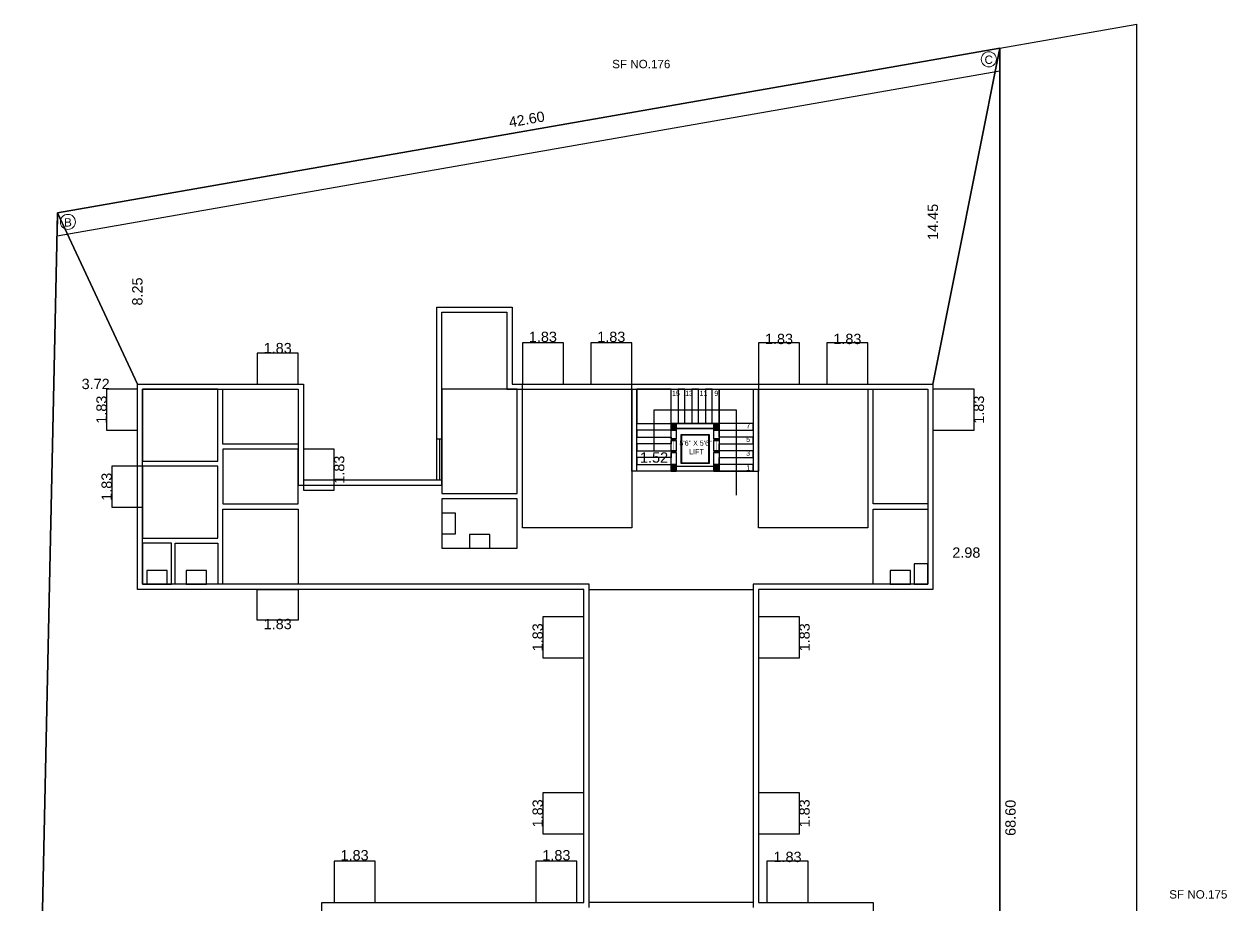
# Model space of a CAD drawing. Header units: metres. Extents: x 1738 to 2075, y -536 to -356.
# Drawn here: x 1839.4 to 1893, y -486.2 to -447 of the extents above; entities that cross this region are included whole.
import ezdxf

# ---------------------------------------------------------------- set-up
doc = ezdxf.new("R2010")
doc.units = ezdxf.units.M
doc.header["$MEASUREMENT"] = 0
doc.header["$PDMODE"] = 98
for name, color, linetype in [('AS_AT_SITE', 6, 'Continuous'), ('BLK_1_COVERED_AREA', 140, 'Continuous'), ('BLK_1_FLR_0_BLT_UP_AREA', 1, 'Continuous'), ('BLK_1_FLR_0_EXIT_WIDTH_STAIR', 1, 'Continuous'), ('BLK_1_FLR_0_KITCHEN', 163, 'Continuous'), ('BLK_1_FLR_0_REGULAR_ROOM_19', 117, 'Continuous'), ('BLK_1_FLR_0_REGULAR_ROOM_20', 117, 'Continuous'), ('BLK_1_FLR_0_REGULAR_ROOM_21', 117, 'Continuous'), ('BLK_1_FLR_0_REGULAR_ROOM_22', 117, 'Continuous'), ('BLK_1_FLR_0_REGULAR_ROOM_23', 117, 'Continuous'), ('BLK_1_FLR_0_REGULAR_ROOM_5', 117, 'Continuous'), ('BLK_1_FLR_0_REGULAR_ROOM_6', 117, 'Continuous'), ('BLK_1_FLR_0_REGULAR_ROOM_7', 117, 'Continuous'), ('BLK_1_FLR_0_REGULAR_ROOM_8', 117, 'Continuous'), ('BLK_1_FLR_0_ROOM_19_LIGHT_VENTILATION_1', 1, 'Continuous'), ('BLK_1_FLR_0_ROOM_20_LIGHT_VENTILATION_1', 1, 'Continuous'), ('BLK_1_FLR_0_ROOM_21_LIGHT_VENTILATION_1', 1, 'Continuous'), ('BLK_1_FLR_0_ROOM_22_LIGHT_VENTILATION_1', 1, 'Continuous'), ('BLK_1_FLR_0_ROOM_23_LIGHT_VENTILATION_1', 1, 'Continuous'), ('BLK_1_FLR_0_ROOM_2_LIGHT_VENTILATION_2', 1, 'Continuous'), ('BLK_1_FLR_0_ROOM_2_LIGHT_VENTILATION_3', 1, 'Continuous'), ('BLK_1_FLR_0_ROOM_3_LIGHT_VENTILATION_1', 1, 'Continuous'), ('BLK_1_FLR_0_ROOM_5_LIGHT_VENTILATION_1', 1, 'Continuous'), ('BLK_1_FLR_0_ROOM_5_LIGHT_VENTILATION_2', 1, 'Continuous'), ('BLK_1_FLR_0_ROOM_5_LIGHT_VENTILATION_3', 1, 'Continuous'), ('BLK_1_FLR_0_ROOM_5_LIGHT_VENTILATION_4', 1, 'Continuous'), ('BLK_1_FLR_0_ROOM_6_LIGHT_VENTILATION_1', 1, 'Continuous'), ('BLK_1_FLR_0_ROOM_6_LIGHT_VENTILATION_2', 1, 'Continuous'), ('BLK_1_FLR_0_ROOM_7_LIGHT_VENTILATION_1', 1, 'Continuous'), ('BLK_1_FLR_0_ROOM_8_LIGHT_VENTILATION_1', 1, 'Continuous'), ('BLK_1_FLR_0_ROOM_8_LIGHT_VENTILATION_2', 1, 'Continuous'), ('BLK_1_FLR_0_WC_BATH', 3, 'Continuous'), ('BLK_1_LVL_0_BLDG_FOOT_PRINT', 1, 'Continuous'), ('BLK_1_LVL_0_REAR_SETBACK', 11, 'Continuous'), ('BLK_1_LVL_0_SIDE_SETBACK1', 171, 'Continuous'), ('BLK_1_LVL_0_SIDE_SETBACK2', 102, 'Continuous'), ('PLOT_BOUNDARY', 70, 'Continuous'), ('RWH', 130, 'Continuous'), ('TOILET_VENTILATION', 6, 'Continuous')]:
    doc.layers.add(name, color=color, linetype=linetype)
doc.layers.add('FMB_OR_PLR', color=70, linetype='Continuous', lineweight=0)
doc.layers.add('SUPER_IMPOSED', color=5, linetype='Continuous', lineweight=0)
doc.styles.add('16PT5', font='ARIALN.TTF', dxfattribs={"height": 8})
doc.styles.add('Century Gothic', font='GOTHIC.TTF')
doc.styles.get("Standard").update_dxf_attribs({"font": 'arial.ttf'})
doc.dimstyles.get("Standard").update_dxf_attribs({"dimtxt": 0.46, "dimasz": 0.1, "dimexe": 0.15, "dimexo": 0, "dimgap": 0.09, "dimtad": 0, "dimzin": 0, "dimdsep": 46, "dimtxsty": 'Standard', "dimcen": 0.09, "dimse1": 1, "dimse2": 1, "dimsd1": 1, "dimsd2": 1, "dimadec": 0, "dimazin": 0, "dimtfac": 1, "dimtix": 1, "dimtofl": 0, "dimtmove": 0, "dimatfit": 3, "dimfxl": 0, "dimtolj": 1, "dimtzin": 0, "dimarcsym": 0})

# ---------------------------------------------------------------- blocks, each defined once
blk = doc.blocks.new('*D47')
at = {"layer": 'DEFPOINTS', "color": 0, "lineweight": 30}
for p in [(1882.869, -448.053), (1840.821, -454.904), (1840.908, -455.401)]:
    blk.add_point(p, dxfattribs=at)
at = {"color": 0, "lineweight": 30, "insert": (1861.801, -451.23), "char_height": 0.46, "attachment_point": 5, "rotation": 9.9322}
blk.add_mtext('\\A1;42.60', dxfattribs=at)
blk = doc.blocks.new('*D48')
at = {"layer": 'DEFPOINTS', "color": 0, "lineweight": 30}
for p in [(1882.869, -448.053), (1883.35, -448.053), (1882.869, -516.653)]:
    blk.add_point(p, dxfattribs=at)
at = {"color": 0, "lineweight": 30, "insert": (1883.35, -482.353), "char_height": 0.46, "attachment_point": 5, "rotation": 90}
blk.add_mtext('\\A1;68.60', dxfattribs=at)
blk = doc.blocks.new('*D49')
at = {"layer": 'DEFPOINTS', "color": 0, "lineweight": 30}
for p in [(1840.441, -455.391), (1840.908, -455.401), (1839.485, -520.986)]:
    blk.add_point(p, dxfattribs=at)
at = {"color": 0, "lineweight": 30, "insert": (1839.73, -488.183), "char_height": 0.46, "attachment_point": 5, "rotation": 88.7573}
blk.add_mtext('\\A1;65.60', dxfattribs=at)
blk = doc.blocks.new('*D50')
at = {"layer": 'DEFPOINTS', "color": 0, "lineweight": 30}
for p in [(1879.893, -470.537), (1882.869, -470.537), (1882.869, -470.537)]:
    blk.add_point(p, dxfattribs=at)
at = {"color": 0, "lineweight": 30, "insert": (1881.381, -470.537), "char_height": 0.46, "attachment_point": 5, "rotation": 0.0001}
blk.add_mtext('\\A1;2.98', dxfattribs=at)
blk = doc.blocks.new('*D59')
at = {"layer": 'DEFPOINTS', "color": 0, "lineweight": 30}
for p in [(1866.711, -466.301), (1866.711, -466.301), (1868.235, -466.301)]:
    blk.add_point(p, dxfattribs=at)
at = {"layer": 'BLK_1_FLR_0_EXIT_WIDTH_STAIR', "color": 0, "insert": (1867.473, -466.301), "char_height": 0.46, "attachment_point": 5}
blk.add_mtext('\\A1;1.52', dxfattribs=at)
blk = doc.blocks.new('*D62')
at = {"layer": 'DEFPOINTS', "color": 0, "lineweight": 30}
for p in [(1840.742, -463.024), (1840.742, -463.024), (1844.46, -463.024)]:
    blk.add_point(p, dxfattribs=at)
at = {"color": 0, "lineweight": 30, "insert": (1842.601, -463.024), "char_height": 0.46, "attachment_point": 5, "rotation": 360}
blk.add_mtext('\\A1;3.72', dxfattribs=at)
blk = doc.blocks.new('*D63')
at = {"layer": 'DEFPOINTS', "color": 0, "lineweight": 30}
for p in [(1844.46, -454.779), (1844.46, -454.779), (1844.46, -463.024)]:
    blk.add_point(p, dxfattribs=at)
at = {"color": 0, "lineweight": 30, "insert": (1844.46, -458.902), "char_height": 0.46, "attachment_point": 5, "rotation": 90}
blk.add_mtext('\\A1;8.25', dxfattribs=at)
blk = doc.blocks.new('*D64')
at = {"layer": 'DEFPOINTS', "color": 0, "lineweight": 30}
for p in [(1879.893, -448.574), (1879.893, -448.574), (1879.893, -463.024)]:
    blk.add_point(p, dxfattribs=at)
at = {"color": 0, "lineweight": 30, "insert": (1879.893, -455.799), "char_height": 0.46, "attachment_point": 5, "rotation": 90}
blk.add_mtext('\\A1;14.45', dxfattribs=at)
blk = doc.blocks.new('*D76')
at = {"layer": 'DEFPOINTS', "color": 0, "lineweight": 30}
for p in [(1872.501, -484.098), (1872.501, -484.289), (1874.331, -484.289)]:
    blk.add_point(p, dxfattribs=at)
at = {"layer": 'BLK_1_FLR_0_ROOM_3_LIGHT_VENTILATION_1', "color": 0, "insert": (1873.416, -484.098), "char_height": 0.46, "attachment_point": 5}
blk.add_mtext('\\A1;1.83', dxfattribs=at)
blk = doc.blocks.new('*D78')
at = {"layer": 'DEFPOINTS', "color": 0, "lineweight": 30}
for p in [(1862.292, -481.239), (1862.518, -481.239), (1862.518, -483.069)]:
    blk.add_point(p, dxfattribs=at)
at = {"layer": 'BLK_1_FLR_0_ROOM_5_LIGHT_VENTILATION_1', "color": 0, "insert": (1862.292, -482.154), "char_height": 0.46, "attachment_point": 5, "rotation": 90}
blk.add_mtext('\\A1;1.83', dxfattribs=at)
blk = doc.blocks.new('*D79')
at = {"layer": 'DEFPOINTS', "color": 0, "lineweight": 30}
for p in [(1872.121, -461.194), (1873.951, -461.019), (1873.951, -461.194)]:
    blk.add_point(p, dxfattribs=at)
at = {"layer": 'BLK_1_FLR_0_ROOM_6_LIGHT_VENTILATION_1', "color": 0, "insert": (1873.036, -461.019), "char_height": 0.46, "attachment_point": 5}
blk.add_mtext('\\A1;1.83', dxfattribs=at)
blk = doc.blocks.new('*D80')
at = {"layer": 'DEFPOINTS', "color": 0, "lineweight": 30}
for p in [(1881.723, -463.254), (1881.723, -465.084), (1881.943, -465.084)]:
    blk.add_point(p, dxfattribs=at)
at = {"layer": 'BLK_1_FLR_0_ROOM_7_LIGHT_VENTILATION_1', "color": 0, "insert": (1881.943, -464.169), "char_height": 0.46, "attachment_point": 5, "rotation": 90}
blk.add_mtext('\\A1;1.83', dxfattribs=at)
blk = doc.blocks.new('*D81')
at = {"layer": 'DEFPOINTS', "color": 0, "lineweight": 30}
for p in [(1861.605, -461.194), (1863.435, -460.925), (1863.435, -461.194)]:
    blk.add_point(p, dxfattribs=at)
at = {"layer": 'BLK_1_FLR_0_ROOM_8_LIGHT_VENTILATION_1', "color": 0, "insert": (1862.52, -460.925), "char_height": 0.46, "attachment_point": 5}
blk.add_mtext('\\A1;1.83', dxfattribs=at)
blk = doc.blocks.new('*D101')
at = {"layer": 'DEFPOINTS', "color": 0, "lineweight": 30}
for p in [(1853.217, -484.023), (1853.217, -484.29), (1855.047, -484.29)]:
    blk.add_point(p, dxfattribs=at)
at = {"layer": 'BLK_1_FLR_0_ROOM_2_LIGHT_VENTILATION_2', "color": 0, "insert": (1854.132, -484.023), "char_height": 0.46, "attachment_point": 5}
blk.add_mtext('\\A1;1.83', dxfattribs=at)
blk = doc.blocks.new('*D102')
at = {"layer": 'DEFPOINTS', "color": 0, "lineweight": 30}
for p in [(1862.292, -473.394), (1862.518, -473.394), (1862.518, -475.224)]:
    blk.add_point(p, dxfattribs=at)
at = {"layer": 'BLK_1_FLR_0_ROOM_5_LIGHT_VENTILATION_2', "color": 0, "insert": (1862.292, -474.309), "char_height": 0.46, "attachment_point": 5, "rotation": 90}
blk.add_mtext('\\A1;1.83', dxfattribs=at)
blk = doc.blocks.new('*D103')
at = {"layer": 'DEFPOINTS', "color": 0, "lineweight": 30}
for p in [(1875.168, -461.194), (1876.998, -461.019), (1876.998, -461.194)]:
    blk.add_point(p, dxfattribs=at)
at = {"layer": 'BLK_1_FLR_0_ROOM_6_LIGHT_VENTILATION_2', "color": 0, "insert": (1876.083, -461.019), "char_height": 0.46, "attachment_point": 5}
blk.add_mtext('\\A1;1.83', dxfattribs=at)
blk = doc.blocks.new('*D104')
at = {"layer": 'DEFPOINTS', "color": 0, "lineweight": 30}
for p in [(1864.651, -461.194), (1866.481, -460.925), (1866.481, -461.194)]:
    blk.add_point(p, dxfattribs=at)
at = {"layer": 'BLK_1_FLR_0_ROOM_8_LIGHT_VENTILATION_2', "color": 0, "insert": (1865.566, -460.925), "char_height": 0.46, "attachment_point": 5}
blk.add_mtext('\\A1;1.83', dxfattribs=at)
blk = doc.blocks.new('*D105')
at = {"layer": 'DEFPOINTS', "color": 0, "lineweight": 30}
for p in [(1862.208, -484.022), (1862.208, -484.289), (1864.038, -484.289)]:
    blk.add_point(p, dxfattribs=at)
at = {"layer": 'BLK_1_FLR_0_ROOM_2_LIGHT_VENTILATION_3', "color": 0, "insert": (1863.123, -484.022), "char_height": 0.46, "attachment_point": 5}
blk.add_mtext('\\A1;1.83', dxfattribs=at)
blk = doc.blocks.new('*D106')
at = {"layer": 'DEFPOINTS', "color": 0, "lineweight": 30}
for p in [(1873.951, -473.394), (1873.951, -475.224), (1874.177, -475.224)]:
    blk.add_point(p, dxfattribs=at)
at = {"layer": 'BLK_1_FLR_0_ROOM_5_LIGHT_VENTILATION_3', "color": 0, "insert": (1874.177, -474.309), "char_height": 0.46, "attachment_point": 5, "rotation": 90}
blk.add_mtext('\\A1;1.83', dxfattribs=at)
blk = doc.blocks.new('*D108')
at = {"layer": 'DEFPOINTS', "color": 0, "lineweight": 30}
for p in [(1873.951, -481.239), (1873.951, -483.069), (1874.177, -483.069)]:
    blk.add_point(p, dxfattribs=at)
at = {"layer": 'BLK_1_FLR_0_ROOM_5_LIGHT_VENTILATION_4', "color": 0, "insert": (1874.177, -482.154), "char_height": 0.46, "attachment_point": 5, "rotation": 90}
blk.add_mtext('\\A1;1.83', dxfattribs=at)
blk = doc.blocks.new('*D110')
at = {"layer": 'DEFPOINTS', "color": 0, "lineweight": 30}
for p in [(1843.094, -466.688), (1843.32, -466.688), (1843.32, -468.518)]:
    blk.add_point(p, dxfattribs=at)
at = {"layer": 'BLK_1_FLR_0_ROOM_19_LIGHT_VENTILATION_1', "color": 0, "insert": (1843.094, -467.603), "char_height": 0.46, "attachment_point": 5, "rotation": 90}
blk.add_mtext('\\A1;1.83', dxfattribs=at)
blk = doc.blocks.new('*D111')
at = {"layer": 'DEFPOINTS', "color": 0, "lineweight": 30}
for p in [(1842.864, -463.254), (1843.09, -463.254), (1843.09, -465.084)]:
    blk.add_point(p, dxfattribs=at)
at = {"layer": 'BLK_1_FLR_0_ROOM_20_LIGHT_VENTILATION_1', "color": 0, "insert": (1842.864, -464.169), "char_height": 0.46, "attachment_point": 5, "rotation": 90}
blk.add_mtext('\\A1;1.83', dxfattribs=at)
blk = doc.blocks.new('*D112')
at = {"layer": 'DEFPOINTS', "color": 0, "lineweight": 30}
for p in [(1849.793, -473.544), (1851.623, -473.544), (1851.623, -473.72)]:
    blk.add_point(p, dxfattribs=at)
at = {"layer": 'BLK_1_FLR_0_ROOM_23_LIGHT_VENTILATION_1', "color": 0, "insert": (1850.708, -473.72), "char_height": 0.46, "attachment_point": 5}
blk.add_mtext('\\A1;1.83', dxfattribs=at)
blk = doc.blocks.new('*D113')
at = {"layer": 'DEFPOINTS', "color": 0, "lineweight": 30}
for p in [(1849.793, -461.654), (1851.623, -461.427), (1851.623, -461.654)]:
    blk.add_point(p, dxfattribs=at)
at = {"layer": 'BLK_1_FLR_0_ROOM_21_LIGHT_VENTILATION_1', "color": 0, "insert": (1850.708, -461.427), "char_height": 0.46, "attachment_point": 5}
blk.add_mtext('\\A1;1.83', dxfattribs=at)
blk = doc.blocks.new('*D114')
at = {"layer": 'DEFPOINTS', "color": 0, "lineweight": 30}
for p in [(1853.223, -465.926), (1853.223, -467.756), (1853.45, -467.756)]:
    blk.add_point(p, dxfattribs=at)
at = {"layer": 'BLK_1_FLR_0_ROOM_22_LIGHT_VENTILATION_1', "color": 0, "insert": (1853.45, -466.841), "char_height": 0.46, "attachment_point": 5, "rotation": 90}
blk.add_mtext('\\A1;1.83', dxfattribs=at)

msp = doc.modelspace()

# ---------------------------------------------------------------- hatches: boundary and pattern name
h = msp.add_hatch()
h.set_pattern_fill('ANSI31', color=256, scale=0.0127, angle=360, style=0)
h.set_pattern_definition([(45, (2353.541533, 2324.924304), (-0.0285123132, 0.0285123132), [])])
h.paths.add_polyline_path([(1868.463, -464.777), (1868.235, -464.777), (1868.235, -465.082), (1868.463, -465.082)])
h = msp.add_hatch()
h.set_pattern_fill('ANSI31', color=256, scale=0.0127, angle=360, style=0)
h.set_pattern_definition([(45, (2351.636533, 2324.924304), (-0.0285123132, 0.0285123132), [])])
h.paths.add_polyline_path([(1870.368, -464.777), (1870.14, -464.777), (1870.14, -465.082), (1870.368, -465.082)])
h = msp.add_hatch(color=256)
h.dxf.hatch_style = 1
h.paths.add_polyline_path([(1868.463, -465.463), (1868.235, -465.463), (1868.235, -465.539), (1868.463, -465.539)])
h = msp.add_hatch(color=256)
h.dxf.hatch_style = 1
h.paths.add_polyline_path([(1870.368, -465.463), (1870.14, -465.463), (1870.14, -465.539), (1870.368, -465.539)])
h = msp.add_hatch(color=256)
h.dxf.hatch_style = 1
h.paths.add_polyline_path([(1868.463, -465.996), (1868.235, -465.996), (1868.235, -466.072), (1868.463, -466.072)])
h = msp.add_hatch(color=256)
h.dxf.hatch_style = 1
h.paths.add_polyline_path([(1870.368, -465.996), (1870.14, -465.996), (1870.14, -466.072), (1870.368, -466.072)])
h = msp.add_hatch()
h.set_pattern_fill('ANSI31', color=256, scale=0.0127, angle=360, style=0)
h.set_pattern_definition([(45, (2353.541533, 2326.600704), (-0.0285123132, 0.0285123132), [])])
h.paths.add_polyline_path([(1868.463, -466.606), (1868.235, -466.606), (1868.235, -466.911), (1868.463, -466.911)])
h = msp.add_hatch()
h.set_pattern_fill('ANSI31', color=256, scale=0.0127, angle=360, style=0)
h.set_pattern_definition([(45, (2351.636533, 2326.600704), (-0.0285123132, 0.0285123132), [])])
h.paths.add_polyline_path([(1870.368, -466.606), (1870.14, -466.606), (1870.14, -466.911), (1870.368, -466.911)])

# ---------------------------------------------------------------- linework, layer by layer
at = {"lineweight": 30}
for p, q in [((1882.869, -448.053), (1888.969, -446.985)), ((1888.969, -516.044), (1888.969, -446.985)), ((1840.886, -456.42), (1882.869, -449.069)), ((1861.605, -463.254), (1861.605, -463.024)), ((1866.481, -466.911), (1866.481, -463.024)), ((1866.481, -463.024), (1872.122, -463.024)), ((1872.122, -463.024), (1872.122, -466.911)), ((1857.795, -465.467), (1858.024, -465.467)), ((1857.91, -465.467), (1857.91, -467.297)), ((1866.711, -466.911), (1866.481, -466.911)), ((1871.892, -466.911), (1872.122, -466.911)), ((1857.795, -467.297), (1858.024, -467.297))]:
    msp.add_line(p, q, dxfattribs=at)
for p, q in [((1868.235, -465.463), (1868.235, -464.777)), ((1868.235, -464.777), (1870.368, -464.777)), ((1870.14, -465.006), (1868.463, -465.006)), ((1868.463, -465.006), (1868.463, -465.463)), ((1870.14, -465.463), (1870.14, -465.006)), ((1870.368, -464.777), (1870.368, -465.463)), ((1868.463, -465.463), (1868.235, -465.463)), ((1869.936, -465.285), (1868.666, -465.285)), ((1868.666, -465.285), (1868.666, -466.555)), ((1869.911, -465.31), (1868.692, -465.31)), ((1868.692, -465.31), (1868.692, -466.53)), ((1869.911, -466.53), (1869.911, -465.31)), ((1869.936, -466.555), (1869.936, -465.285)), ((1870.368, -465.463), (1870.14, -465.463)), ((1868.235, -466.911), (1868.235, -466.072)), ((1868.235, -466.072), (1868.463, -466.072)), ((1868.463, -466.072), (1868.463, -466.911)), ((1870.14, -466.911), (1870.14, -466.072)), ((1870.14, -466.072), (1870.368, -466.072)), ((1870.368, -466.072), (1870.368, -466.911)), ((1868.666, -466.555), (1869.936, -466.555)), ((1868.692, -466.53), (1869.911, -466.53)), ((1868.463, -466.911), (1868.235, -466.911)), ((1868.463, -466.682), (1870.14, -466.682)), ((1868.463, -466.911), (1868.463, -466.682)), ((1870.14, -466.911), (1868.463, -466.911)), ((1870.14, -466.682), (1870.14, -466.911)), ((1870.368, -466.911), (1870.14, -466.911))]:
    msp.add_line(p, q)
for points in [[(1839.485, -520.986), (1840.908, -455.401), (1882.869, -448.053), (1882.869, -516.653)], [(1871.892, -466.911), (1866.711, -466.911), (1866.711, -463.254), (1871.892, -463.254)]]:
    msp.add_lwpolyline(points, close=True, dxfattribs=at)
at = {"color": 5}
msp.add_lwpolyline([(1852.677, -491.224), (1852.677, -486.119), (1857.782, -486.119), (1864.348, -486.119), (1864.348, -472.174), (1844.46, -472.174), (1844.46, -463.024), (1851.852, -463.024), (1851.852, -467.297), (1857.795, -467.297), (1857.795, -459.595), (1861.148, -459.595), (1861.148, -463.024), (1879.893, -463.024), (1879.893, -472.174), (1872.121, -472.174), (1872.121, -486.119), (1877.226, -486.119), (1877.226, -494.569)], dxfattribs=at)
at = {"lineweight": 30}
msp.add_lwpolyline([(1864.578, -486.349), (1864.578, -471.944), (1844.69, -471.944), (1844.69, -463.254), (1851.622, -463.254), (1851.622, -467.527), (1858.025, -467.527), (1858.025, -459.825), (1860.918, -459.825), (1860.918, -463.254), (1879.663, -463.254), (1879.663, -471.944), (1871.891, -471.944), (1871.891, -486.349)], dxfattribs=at)
for points in [[(1868.235, -463.253), (1866.711, -463.253), (1866.711, -464.777), (1868.235, -464.777)], [(1868.539, -463.253), (1868.539, -464.777), (1868.235, -464.777), (1868.235, -463.253)], [(1868.539, -463.253), (1868.539, -464.777), (1868.844, -464.777), (1868.844, -463.253)], [(1869.149, -463.253), (1869.149, -464.777), (1868.844, -464.777), (1868.844, -463.253)], [(1869.149, -463.253), (1869.149, -464.777), (1869.454, -464.777), (1869.454, -463.253)], [(1869.759, -463.253), (1869.759, -464.777), (1869.454, -464.777), (1869.454, -463.253)], [(1869.759, -463.253), (1869.759, -464.777), (1870.063, -464.777), (1870.063, -463.253)], [(1870.368, -463.253), (1870.368, -464.777), (1870.063, -464.777), (1870.063, -463.253)], [(1871.892, -464.777), (1870.368, -464.777), (1870.368, -463.253), (1871.892, -463.253)], [(1866.711, -464.777), (1868.235, -464.777), (1868.235, -465.082), (1866.711, -465.082)], [(1868.463, -465.463), (1868.235, -465.463), (1868.235, -464.777), (1868.463, -464.777)], [(1868.463, -464.777), (1868.235, -464.777), (1868.235, -465.082), (1868.463, -465.082)], [(1870.14, -464.777), (1868.463, -464.777), (1868.463, -465.006), (1870.14, -465.006)], [(1870.368, -465.463), (1870.14, -465.463), (1870.14, -464.777), (1870.368, -464.777)], [(1870.368, -464.777), (1870.14, -464.777), (1870.14, -465.082), (1870.368, -465.082)], [(1871.892, -464.777), (1870.368, -464.777), (1870.368, -465.082), (1871.892, -465.082)], [(1866.711, -465.387), (1868.235, -465.387), (1868.235, -465.082), (1866.711, -465.082)], [(1866.711, -465.387), (1868.235, -465.387), (1868.235, -465.691), (1866.711, -465.691)], [(1868.463, -465.463), (1868.235, -465.463), (1868.235, -465.539), (1868.463, -465.539)], [(1868.235, -465.996), (1868.235, -465.539), (1868.463, -465.539), (1868.463, -465.996)], [(1870.368, -465.463), (1870.14, -465.463), (1870.14, -465.539), (1870.368, -465.539)], [(1870.14, -465.996), (1870.14, -465.539), (1870.368, -465.539), (1870.368, -465.996)], [(1871.892, -465.387), (1870.368, -465.387), (1870.368, -465.082), (1871.892, -465.082)], [(1871.892, -465.387), (1870.368, -465.387), (1870.368, -465.691), (1871.892, -465.691)], [(1866.711, -465.996), (1868.235, -465.996), (1868.235, -465.691), (1866.711, -465.691)], [(1866.711, -465.996), (1868.235, -465.996), (1868.235, -466.301), (1866.711, -466.301)], [(1868.463, -465.996), (1868.235, -465.996), (1868.235, -466.072), (1868.463, -466.072)], [(1868.463, -466.911), (1868.235, -466.911), (1868.235, -466.072), (1868.463, -466.072)], [(1870.368, -465.996), (1870.14, -465.996), (1870.14, -466.072), (1870.368, -466.072)], [(1870.368, -466.911), (1870.14, -466.911), (1870.14, -466.072), (1870.368, -466.072)], [(1871.892, -465.996), (1870.368, -465.996), (1870.368, -465.691), (1871.892, -465.691)], [(1871.892, -465.996), (1870.368, -465.996), (1870.368, -466.301), (1871.892, -466.301)], [(1866.711, -466.606), (1868.235, -466.606), (1868.235, -466.301), (1866.711, -466.301)], [(1866.711, -466.606), (1868.235, -466.606), (1868.235, -466.911), (1866.711, -466.911)], [(1868.463, -466.606), (1868.235, -466.606), (1868.235, -466.911), (1868.463, -466.911)], [(1870.368, -466.606), (1870.14, -466.606), (1870.14, -466.911), (1870.368, -466.911)], [(1871.892, -466.606), (1870.368, -466.606), (1870.368, -466.301), (1871.892, -466.301)], [(1871.892, -466.606), (1870.368, -466.606), (1870.368, -466.911), (1871.892, -466.911)]]:
    msp.add_lwpolyline(points, close=True)
msp.add_lwpolyline([(1867.473, -466.002), (1867.473, -464.173), (1871.13, -464.173), (1871.13, -467.983)])
at = {"const_width": 0.0127}
for points in [[(1868.349, -465.996), (1868.349, -465.539)], [(1870.254, -465.996), (1870.254, -465.539)]]:
    msp.add_lwpolyline(points, dxfattribs=at)
at = {"lineweight": 20}
for centre in [(1882.385, -448.556), (1841.364, -455.801)]:
    msp.add_circle(centre, 0.337, dxfattribs=at)
at = {"layer": 'AS_AT_SITE', "lineweight": 30}
msp.add_lwpolyline([(1839.485, -520.986), (1840.908, -455.401), (1882.869, -448.053), (1882.869, -516.653)], close=True, dxfattribs=at)
at = {"layer": 'BLK_1_COVERED_AREA'}
msp.add_lwpolyline([(1852.677, -491.224), (1852.677, -486.119), (1857.782, -486.119), (1864.348, -486.119), (1864.348, -472.174), (1844.46, -472.174), (1844.46, -463.024), (1851.852, -463.024), (1851.852, -467.297), (1857.795, -467.297), (1857.795, -459.595), (1861.148, -459.595), (1861.148, -463.024), (1879.893, -463.024), (1879.893, -472.174), (1872.121, -472.174), (1872.121, -486.119), (1877.226, -486.119), (1877.226, -494.569)], dxfattribs=at)
at = {"layer": 'BLK_1_FLR_0_BLT_UP_AREA', "color": 1}
msp.add_lwpolyline([(1852.677, -491.224), (1852.677, -486.119), (1857.782, -486.119), (1864.348, -486.119), (1864.348, -472.174), (1844.46, -472.174), (1844.46, -463.024), (1851.852, -463.024), (1851.852, -467.297), (1857.795, -467.297), (1857.795, -459.595), (1861.148, -459.595), (1861.148, -463.024), (1879.893, -463.024), (1879.893, -472.174), (1872.121, -472.174), (1872.121, -486.119), (1877.226, -486.119), (1877.226, -494.569)], dxfattribs=at)
at = {"layer": 'BLK_1_FLR_0_KITCHEN', "color": 3}
msp.add_lwpolyline([(1861.377, -463.253), (1858.024, -463.253), (1858.024, -467.904), (1861.377, -467.904)], close=True, dxfattribs=at)
at = {"layer": 'BLK_1_FLR_0_REGULAR_ROOM_19', "color": 1, "lineweight": 30}
msp.add_lwpolyline([(1844.69, -469.888), (1848.042, -469.888), (1848.042, -466.688), (1844.69, -466.688)], close=True, dxfattribs=at)
at = {"layer": 'BLK_1_FLR_0_REGULAR_ROOM_20', "color": 1, "lineweight": 30}
msp.add_lwpolyline([(1848.042, -463.254), (1844.69, -463.254), (1844.69, -466.459), (1848.042, -466.459)], close=True, dxfattribs=at)
at = {"layer": 'BLK_1_FLR_0_REGULAR_ROOM_21', "color": 1, "lineweight": 30}
msp.add_lwpolyline([(1851.623, -465.697), (1848.27, -465.697), (1848.27, -463.254), (1851.623, -463.254)], close=True, dxfattribs=at)
at = {"layer": 'BLK_1_FLR_0_REGULAR_ROOM_22', "color": 1, "lineweight": 30}
msp.add_lwpolyline([(1851.623, -465.926), (1848.27, -465.926), (1848.27, -468.364), (1851.623, -468.364)], close=True, dxfattribs=at)
at = {"layer": 'BLK_1_FLR_0_REGULAR_ROOM_23', "color": 1, "lineweight": 30}
msp.add_lwpolyline([(1851.623, -471.944), (1848.27, -471.944), (1848.27, -468.593), (1851.623, -468.593)], close=True, dxfattribs=at)
at = {"layer": 'BLK_1_FLR_0_REGULAR_ROOM_5', "color": 1, "lineweight": 30}
msp.add_lwpolyline([(1871.892, -486.119), (1864.577, -486.119), (1864.577, -472.174), (1871.892, -472.174)], close=True, dxfattribs=at)
at = {"layer": 'BLK_1_FLR_0_REGULAR_ROOM_6', "color": 1, "lineweight": 30}
msp.add_lwpolyline([(1872.121, -463.254), (1876.998, -463.254), (1876.998, -469.431), (1872.121, -469.431)], close=True, dxfattribs=at)
at = {"layer": 'BLK_1_FLR_0_REGULAR_ROOM_7', "color": 1}
msp.add_lwpolyline([(1879.665, -468.364), (1877.226, -468.364), (1877.226, -463.254), (1879.665, -463.254)], close=True, dxfattribs=at)
at = {"layer": 'BLK_1_FLR_0_REGULAR_ROOM_8', "color": 1, "lineweight": 30}
msp.add_lwpolyline([(1866.482, -469.428), (1861.605, -469.428), (1861.605, -463.254), (1866.482, -463.254)], close=True, dxfattribs=at)
at = {"layer": 'BLK_1_FLR_0_ROOM_19_LIGHT_VENTILATION_1', "color": 1}
msp.add_lwpolyline([(1844.69, -468.518), (1844.69, -466.688), (1843.32, -466.688), (1843.32, -468.518)], close=True, dxfattribs=at)
at = {"layer": 'BLK_1_FLR_0_ROOM_20_LIGHT_VENTILATION_1', "color": 1}
msp.add_lwpolyline([(1844.46, -465.084), (1844.46, -463.254), (1843.09, -463.254), (1843.09, -465.084)], close=True, dxfattribs=at)
at = {"layer": 'BLK_1_FLR_0_ROOM_21_LIGHT_VENTILATION_1', "color": 1}
msp.add_lwpolyline([(1849.793, -463.024), (1851.623, -463.024), (1851.623, -461.654), (1849.793, -461.654)], close=True, dxfattribs=at)
at = {"layer": 'BLK_1_FLR_0_ROOM_22_LIGHT_VENTILATION_1', "color": 1}
msp.add_lwpolyline([(1851.853, -465.926), (1851.853, -467.756), (1853.223, -467.756), (1853.223, -465.926)], close=True, dxfattribs=at)
at = {"layer": 'BLK_1_FLR_0_ROOM_23_LIGHT_VENTILATION_1', "color": 1}
msp.add_lwpolyline([(1851.623, -472.174), (1851.623, -473.544), (1849.793, -473.544), (1849.793, -472.174)], close=True, dxfattribs=at)
at = {"layer": 'BLK_1_FLR_0_ROOM_2_LIGHT_VENTILATION_2', "color": 1}
msp.add_lwpolyline([(1853.217, -484.29), (1853.217, -486.12), (1855.047, -486.12), (1855.047, -484.29)], close=True, dxfattribs=at)
at = {"layer": 'BLK_1_FLR_0_ROOM_2_LIGHT_VENTILATION_3', "color": 1}
msp.add_lwpolyline([(1862.208, -484.289), (1862.208, -486.119), (1864.038, -486.119), (1864.038, -484.289)], close=True, dxfattribs=at)
at = {"layer": 'BLK_1_FLR_0_ROOM_3_LIGHT_VENTILATION_1', "color": 1}
msp.add_lwpolyline([(1872.501, -486.119), (1874.331, -486.119), (1874.331, -484.289), (1872.501, -484.289)], close=True, dxfattribs=at)
at = {"layer": 'BLK_1_FLR_0_ROOM_5_LIGHT_VENTILATION_1', "color": 1}
msp.add_lwpolyline([(1864.348, -483.069), (1864.348, -481.239), (1862.518, -481.239), (1862.518, -483.069)], close=True, dxfattribs=at)
at = {"layer": 'BLK_1_FLR_0_ROOM_5_LIGHT_VENTILATION_2', "color": 1}
msp.add_lwpolyline([(1864.348, -475.224), (1864.348, -473.394), (1862.518, -473.394), (1862.518, -475.224)], close=True, dxfattribs=at)
at = {"layer": 'BLK_1_FLR_0_ROOM_5_LIGHT_VENTILATION_3', "color": 1}
msp.add_lwpolyline([(1872.121, -473.394), (1872.121, -475.224), (1873.951, -475.224), (1873.951, -473.394)], close=True, dxfattribs=at)
at = {"layer": 'BLK_1_FLR_0_ROOM_5_LIGHT_VENTILATION_4', "color": 1}
msp.add_lwpolyline([(1872.121, -481.239), (1872.121, -483.069), (1873.951, -483.069), (1873.951, -481.239)], close=True, dxfattribs=at)
at = {"layer": 'BLK_1_FLR_0_ROOM_6_LIGHT_VENTILATION_1', "color": 1}
msp.add_lwpolyline([(1873.951, -463.024), (1873.951, -461.194), (1872.121, -461.194), (1872.121, -463.024)], close=True, dxfattribs=at)
at = {"layer": 'BLK_1_FLR_0_ROOM_6_LIGHT_VENTILATION_2', "color": 1}
msp.add_lwpolyline([(1876.998, -463.024), (1876.998, -461.194), (1875.168, -461.194), (1875.168, -463.024)], close=True, dxfattribs=at)
at = {"layer": 'BLK_1_FLR_0_ROOM_7_LIGHT_VENTILATION_1', "color": 1}
msp.add_lwpolyline([(1879.893, -465.084), (1881.723, -465.084), (1881.723, -463.254), (1879.893, -463.254)], close=True, dxfattribs=at)
at = {"layer": 'BLK_1_FLR_0_ROOM_8_LIGHT_VENTILATION_1', "color": 1}
msp.add_lwpolyline([(1863.435, -463.024), (1863.435, -461.194), (1861.605, -461.194), (1861.605, -463.024)], close=True, dxfattribs=at)
at = {"layer": 'BLK_1_FLR_0_ROOM_8_LIGHT_VENTILATION_2', "color": 1}
msp.add_lwpolyline([(1866.481, -463.024), (1866.481, -461.194), (1864.651, -461.194), (1864.651, -463.024)], close=True, dxfattribs=at)
at = {"layer": 'BLK_1_FLR_0_WC_BATH', "color": 3}
for points in [[(1861.377, -468.134), (1858.024, -468.134), (1858.024, -470.344), (1861.377, -470.344)], [(1879.665, -471.946), (1877.226, -471.946), (1877.226, -468.593), (1879.665, -468.593)], [(1845.984, -470.117), (1844.69, -470.117), (1844.69, -471.944), (1845.984, -471.944)], [(1848.042, -471.944), (1846.137, -471.944), (1846.137, -470.117), (1848.042, -470.117)]]:
    msp.add_lwpolyline(points, close=True, dxfattribs=at)
at = {"layer": 'BLK_1_LVL_0_BLDG_FOOT_PRINT', "color": 1, "lineweight": 30}
msp.add_lwpolyline([(1852.677, -491.224), (1852.677, -486.119), (1864.348, -486.119), (1864.348, -472.174), (1844.46, -472.174), (1844.46, -463.024), (1851.852, -463.024), (1851.852, -467.297), (1857.795, -467.297), (1857.795, -459.595), (1861.148, -459.595), (1861.148, -463.024), (1879.893, -463.024), (1879.893, -472.174), (1872.121, -472.174), (1872.121, -486.119), (1877.226, -486.119), (1877.226, -494.569)], dxfattribs=at)
at = {"layer": 'BLK_1_LVL_0_REAR_SETBACK'}
msp.add_lwpolyline([(1882.869, -448.053), (1840.908, -455.401), (1844.46, -463.024), (1851.852, -463.024), (1851.852, -467.297), (1857.795, -467.297), (1857.795, -459.595), (1861.148, -459.595), (1861.148, -463.024), (1879.893, -463.024)], close=True, dxfattribs=at)
at = {"layer": 'BLK_1_LVL_0_SIDE_SETBACK1'}
msp.add_lwpolyline([(1839.485, -520.986), (1844.311, -500.749), (1844.311, -491.224), (1852.677, -491.224), (1852.677, -486.119), (1864.348, -486.119), (1864.348, -472.174), (1844.46, -472.174), (1844.46, -463.024), (1840.908, -455.401)], close=True, dxfattribs=at)
at = {"layer": 'BLK_1_LVL_0_SIDE_SETBACK2'}
msp.add_lwpolyline([(1882.869, -448.053), (1879.893, -463.024), (1879.893, -472.174), (1872.121, -472.174), (1872.121, -486.119), (1877.226, -486.119), (1877.226, -494.569), (1882.869, -516.653)], close=True, dxfattribs=at)
at = {"layer": 'FMB_OR_PLR', "lineweight": 30}
msp.add_lwpolyline([(1839.485, -520.986), (1840.908, -455.401), (1882.869, -448.053), (1882.869, -516.653)], close=True, dxfattribs=at)
at = {"layer": 'PLOT_BOUNDARY'}
msp.add_lwpolyline([(1839.485, -520.986), (1840.908, -455.401), (1882.869, -448.053), (1882.869, -516.653)], close=True, dxfattribs=at)
at = {"layer": 'RWH'}
msp.add_lwpolyline([(1882.869, -448.053), (1840.908, -455.401), (1840.886, -456.42), (1882.869, -449.069)], close=True, dxfattribs=at)
at = {"layer": 'SUPER_IMPOSED', "lineweight": 30}
msp.add_lwpolyline([(1839.485, -520.986), (1840.908, -455.401), (1882.869, -448.053), (1882.869, -516.653)], close=True, dxfattribs=at)
at = {"layer": 'TOILET_VENTILATION', "color": 6}
for points in [[(1858.634, -469.694), (1858.634, -468.784), (1858.024, -468.784), (1858.024, -469.694)], [(1860.155, -469.734), (1859.245, -469.734), (1859.245, -470.344), (1860.155, -470.344)], [(1845.792, -471.334), (1844.882, -471.334), (1844.882, -471.944), (1845.792, -471.944)], [(1847.544, -471.334), (1846.634, -471.334), (1846.634, -471.944), (1847.544, -471.944)], [(1878.901, -471.336), (1877.991, -471.336), (1877.991, -471.946), (1878.901, -471.946)], [(1879.055, -471.036), (1879.055, -471.946), (1879.665, -471.946), (1879.665, -471.036)]]:
    msp.add_lwpolyline(points, close=True, dxfattribs=at)

# ---------------------------------------------------------------- texts
at = {"lineweight": 20}
for s, height, p in [('C', 0.371, (1882.192, -448.76)), ('SF NO.176', 0.3711, (1865.606, -448.953)), ('B', 0.371, (1841.194, -456.006)), ('SF NO.175', 0.3711, (1890.417, -485.948))]:
    msp.add_text(s, height=height, dxfattribs=at).set_placement(p)
for s, height, style, p in [('15', 0.2286, '16PT5', (1868.273, -463.554)), ('13', 0.2286, '16PT5', (1868.857, -463.554)), ('11', 0.2286, '16PT5', (1869.498, -463.555)), ('9', 0.229, '16PT5', (1870.158, -463.554)), ('7', 0.229, '16PT5', (1871.582, -464.998)), ('5\'6" X 5\'6"', 0.2286, 'Century Gothic', (1868.6, -465.77)), ('5', 0.229, '16PT5', (1871.574, -465.604)), ('LIFT', 0.2286, 'Century Gothic', (1869.036, -466.154)), ('3', 0.229, '16PT5', (1871.576, -466.215)), ('1', 0.229, '16PT5', (1871.579, -466.873))]:
    msp.add_text(s, height=height, dxfattribs=dict(style=style)).set_placement(p)

# ---------------------------------------------------------------- dimensions: what is measured, and where the dimension line sits
at = {"lineweight": 30}
for p1, p2, distance, picture, middle in [((1882.869, -448.053), (1840.908, -455.401), -0.505, '*D47', (1861.801, -451.23)), ((1882.869, -516.653), (1882.869, -448.053), -0.481, '*D48', (1883.35, -482.353)), ((1879.893, -463.024), (1879.893, -448.574), 0, '*D64', (1879.893, -455.799)), ((1844.4602, -463.0244), (1844.4602, -454.779), 0, '*D63', (1844.4602, -458.9017)), ((1839.485, -520.986), (1840.908, -455.401), 0.467, '*D49', (1839.73, -488.183)), ((1844.46, -463.024), (1840.742, -463.024), 0, '*D62', (1842.601, -463.024)), ((1879.893, -470.537), (1882.869, -470.537), 0, '*D50', (1881.381, -470.537))]:
    dim = msp.add_aligned_dim(p1=p1, p2=p2, distance=distance, dimstyle='Standard', dxfattribs=at)
    dim.commit()
    dim.dimension.update_dxf_attribs({"geometry": picture, "text_midpoint": middle})
at = {"layer": 'BLK_1_FLR_0_EXIT_WIDTH_STAIR'}
dim = msp.add_aligned_dim(p1=(1868.235, -466.301), p2=(1866.711, -466.301), distance=0, dimstyle='Standard', override={"dimatfit": 2}, dxfattribs=at)
dim.commit()
dim.dimension.update_dxf_attribs({"geometry": '*D59', "text_midpoint": (1867.473, -466.301)})
at = {"layer": 'BLK_1_FLR_0_ROOM_19_LIGHT_VENTILATION_1', "color": 232}
dim = msp.add_linear_dim(base=(1843.094, -466.688), p1=(1843.32, -468.518), p2=(1843.32, -466.688), angle=90, dimstyle='Standard', dxfattribs=at)
dim.commit()
dim.dimension.update_dxf_attribs({"geometry": '*D110', "text_midpoint": (1843.094, -467.603)})
at = {"layer": 'BLK_1_FLR_0_ROOM_20_LIGHT_VENTILATION_1', "color": 232}
dim = msp.add_linear_dim(base=(1842.864, -463.254), p1=(1843.09, -465.084), p2=(1843.09, -463.254), angle=90, dimstyle='Standard', dxfattribs=at)
dim.commit()
dim.dimension.update_dxf_attribs({"geometry": '*D111', "text_midpoint": (1842.864, -464.169)})
at = {"layer": 'BLK_1_FLR_0_ROOM_21_LIGHT_VENTILATION_1', "color": 232}
dim = msp.add_linear_dim(base=(1851.623, -461.427), p1=(1849.793, -461.654), p2=(1851.623, -461.654), dimstyle='Standard', dxfattribs=at)
dim.commit()
dim.dimension.update_dxf_attribs({"geometry": '*D113', "text_midpoint": (1850.708, -461.427)})
at = {"layer": 'BLK_1_FLR_0_ROOM_22_LIGHT_VENTILATION_1', "color": 232}
dim = msp.add_linear_dim(base=(1853.45, -467.756), p1=(1853.223, -465.926), p2=(1853.223, -467.756), angle=270, dimstyle='Standard', dxfattribs=at)
dim.commit()
dim.dimension.update_dxf_attribs({"geometry": '*D114', "text_midpoint": (1853.45, -466.841)})
at = {"layer": 'BLK_1_FLR_0_ROOM_23_LIGHT_VENTILATION_1', "color": 232}
dim = msp.add_linear_dim(base=(1851.623, -473.72), p1=(1849.793, -473.544), p2=(1851.623, -473.544), angle=180, dimstyle='Standard', dxfattribs=at)
dim.commit()
dim.dimension.update_dxf_attribs({"geometry": '*D112', "text_midpoint": (1850.708, -473.72)})
at = {"layer": 'BLK_1_FLR_0_ROOM_2_LIGHT_VENTILATION_2', "color": 232}
dim = msp.add_linear_dim(base=(1853.217, -484.023), p1=(1855.047, -484.29), p2=(1853.217, -484.29), dimstyle='Standard', dxfattribs=at)
dim.commit()
dim.dimension.update_dxf_attribs({"geometry": '*D101', "text_midpoint": (1854.132, -484.023)})
at = {"layer": 'BLK_1_FLR_0_ROOM_2_LIGHT_VENTILATION_3', "color": 232}
dim = msp.add_linear_dim(base=(1862.208, -484.022), p1=(1864.038, -484.289), p2=(1862.208, -484.289), dimstyle='Standard', dxfattribs=at)
dim.commit()
dim.dimension.update_dxf_attribs({"geometry": '*D105', "text_midpoint": (1863.123, -484.022)})
at = {"layer": 'BLK_1_FLR_0_ROOM_3_LIGHT_VENTILATION_1', "color": 232}
dim = msp.add_linear_dim(base=(1872.501, -484.098), p1=(1874.331, -484.289), p2=(1872.501, -484.289), dimstyle='Standard', dxfattribs=at)
dim.commit()
dim.dimension.update_dxf_attribs({"geometry": '*D76', "text_midpoint": (1873.416, -484.098)})
at = {"layer": 'BLK_1_FLR_0_ROOM_5_LIGHT_VENTILATION_1', "color": 232}
dim = msp.add_linear_dim(base=(1862.292, -481.239), p1=(1862.518, -483.069), p2=(1862.518, -481.239), angle=90, dimstyle='Standard', dxfattribs=at)
dim.commit()
dim.dimension.update_dxf_attribs({"geometry": '*D78', "text_midpoint": (1862.292, -482.154)})
at = {"layer": 'BLK_1_FLR_0_ROOM_5_LIGHT_VENTILATION_2', "color": 232}
dim = msp.add_linear_dim(base=(1862.292, -473.394), p1=(1862.518, -475.224), p2=(1862.518, -473.394), angle=90, dimstyle='Standard', dxfattribs=at)
dim.commit()
dim.dimension.update_dxf_attribs({"geometry": '*D102', "text_midpoint": (1862.292, -474.309)})
at = {"layer": 'BLK_1_FLR_0_ROOM_5_LIGHT_VENTILATION_3', "color": 232}
dim = msp.add_linear_dim(base=(1874.177, -475.224), p1=(1873.951, -473.394), p2=(1873.951, -475.224), angle=270, dimstyle='Standard', dxfattribs=at)
dim.commit()
dim.dimension.update_dxf_attribs({"geometry": '*D106', "text_midpoint": (1874.177, -474.309)})
at = {"layer": 'BLK_1_FLR_0_ROOM_5_LIGHT_VENTILATION_4', "color": 232}
dim = msp.add_linear_dim(base=(1874.177, -483.069), p1=(1873.951, -481.239), p2=(1873.951, -483.069), angle=270, dimstyle='Standard', dxfattribs=at)
dim.commit()
dim.dimension.update_dxf_attribs({"geometry": '*D108', "text_midpoint": (1874.177, -482.154)})
at = {"layer": 'BLK_1_FLR_0_ROOM_6_LIGHT_VENTILATION_1', "color": 232}
dim = msp.add_linear_dim(base=(1873.951, -461.019), p1=(1872.121, -461.194), p2=(1873.951, -461.194), angle=180, dimstyle='Standard', dxfattribs=at)
dim.commit()
dim.dimension.update_dxf_attribs({"geometry": '*D79', "text_midpoint": (1873.036, -461.019)})
at = {"layer": 'BLK_1_FLR_0_ROOM_6_LIGHT_VENTILATION_2', "color": 232}
dim = msp.add_linear_dim(base=(1876.998, -461.019), p1=(1875.168, -461.194), p2=(1876.998, -461.194), angle=180, dimstyle='Standard', dxfattribs=at)
dim.commit()
dim.dimension.update_dxf_attribs({"geometry": '*D103', "text_midpoint": (1876.083, -461.019)})
at = {"layer": 'BLK_1_FLR_0_ROOM_7_LIGHT_VENTILATION_1', "color": 232}
dim = msp.add_linear_dim(base=(1881.943, -465.084), p1=(1881.723, -463.254), p2=(1881.723, -465.084), angle=90, dimstyle='Standard', dxfattribs=at)
dim.commit()
dim.dimension.update_dxf_attribs({"geometry": '*D80', "text_midpoint": (1881.943, -464.169)})
at = {"layer": 'BLK_1_FLR_0_ROOM_8_LIGHT_VENTILATION_1', "color": 232}
dim = msp.add_linear_dim(base=(1863.435, -460.925), p1=(1861.605, -461.194), p2=(1863.435, -461.194), angle=180, dimstyle='Standard', dxfattribs=at)
dim.commit()
dim.dimension.update_dxf_attribs({"geometry": '*D81', "text_midpoint": (1862.52, -460.925)})
at = {"layer": 'BLK_1_FLR_0_ROOM_8_LIGHT_VENTILATION_2', "color": 232}
dim = msp.add_linear_dim(base=(1866.481, -460.925), p1=(1864.651, -461.194), p2=(1866.481, -461.194), angle=180, dimstyle='Standard', dxfattribs=at)
dim.commit()
dim.dimension.update_dxf_attribs({"geometry": '*D104', "text_midpoint": (1865.566, -460.925)})

doc.saveas('drawing.dxf')
